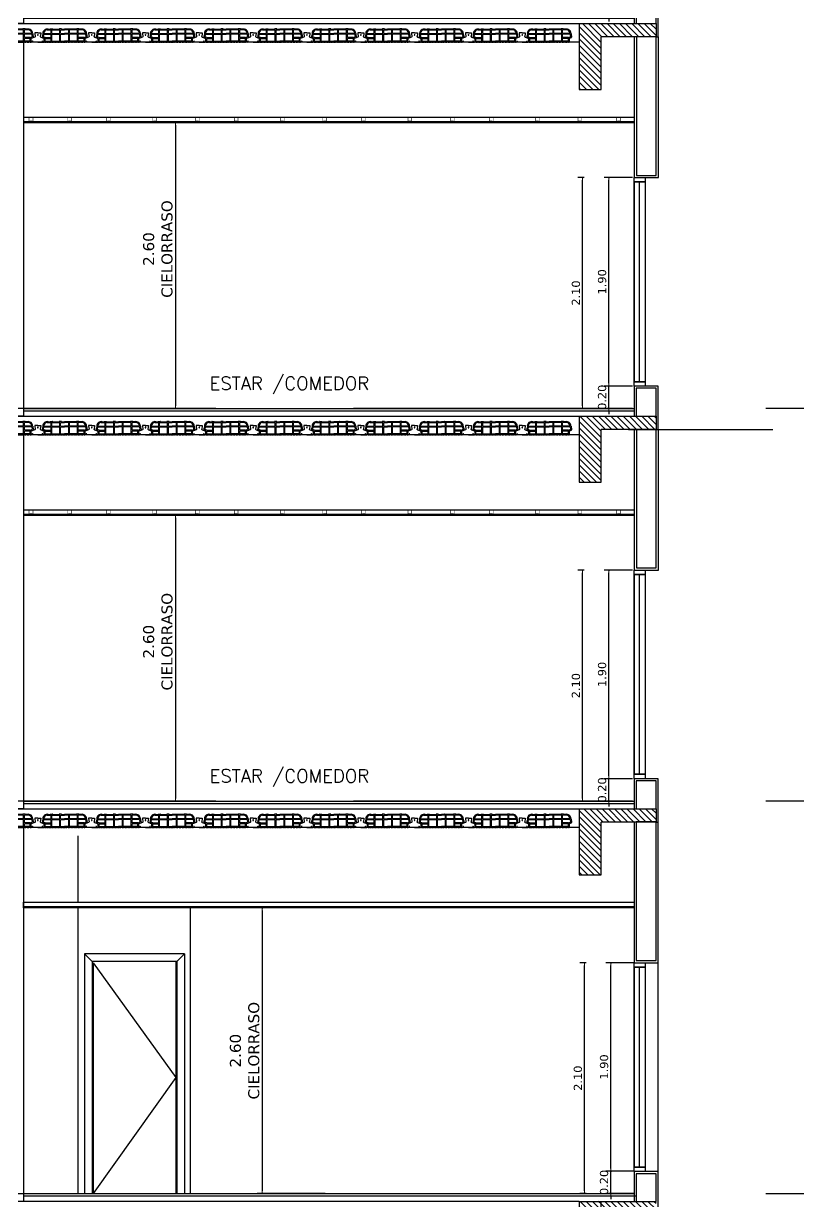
# Model space of a CAD drawing. Header units: metres. Extents: x 126 to 596, y -539 to -70.
# Drawn here: x 359.79 to 366.84, y -386.02 to -375.31 of the extents above; entities that cross this region are included whole.
import ezdxf

# ---------------------------------------------------------------- set-up
doc = ezdxf.new("R2010")
doc.units = ezdxf.units.M
doc.header["$LTSCALE"] = 10
doc.linetypes.add('HIDDEN', pattern=[0.375, 0.25, -0.125])
for name, color, linetype in [('01', 1, 'Continuous'), ('02', 2, 'Continuous'), ('1_MUROS', 6, 'Continuous'), ('A- Hatch Hormigon', 255, 'Continuous'), ('A-Aberturas', 2, 'Continuous'), ('A-Autos', 254, 'Continuous'), ('A-Cielorraso', 1, 'HIDDEN'), ('A-Muros', 4, 'Continuous'), ('A-Pisos', 1, 'Continuous'), ('Corte t', 2, 'Continuous'), ('Dr Bloques', 1, 'Continuous'), ('Dr Ejes en bloque', 4, 'Continuous'), ('Losa rap sapito', 251, 'Continuous'), ('PISO', 251, 'Continuous'), ('Texto', 3, 'Continuous'), ('V-01', 1, 'Continuous')]:
    doc.layers.add(name, color=color, linetype=linetype)
doc.layers.add('Dimension', color=3, linetype='Continuous', lineweight=5)
doc.layers.add('Dr Contorno exterior torre', color=31, linetype='Continuous', transparency=0.5)
doc.layers.add('M1-Muro Común 20', color=12, linetype='Continuous', transparency=0.5)
doc.styles.add('T12', font='romans.shx', dxfattribs={"height": 0.12})
doc.styles.add('Verdana', font='verdana.ttf')
doc.dimstyles.new('ST-COTA-25', dxfattribs={"dimscale": 0.25, "dimtxt": 0.3, "dimasz": 0.1, "dimexe": 0.18, "dimexo": 0.0625, "dimgap": 0.09, "dimtad": 1, "dimzin": 1, "dimdsep": 46, "dimtxsty": 'Verdana', "dimblk1": 'COTA_N', "dimblk2": 'COTA_N', "dimsah": 1, "dimcen": 0.09, "dimclrd": 8, "dimclre": 8, "dimclrt": 7, "dimadec": 0, "dimazin": 0, "dimtfac": 1, "dimtix": 1, "dimtmove": 0, "dimatfit": 3, "dimldrblk": 'COTA_N', "dimfxl": 0.18, "dimtolj": 1, "dimtzin": 0, "dimarcsym": 0})

# ---------------------------------------------------------------- blocks, each defined once
blk = doc.blocks.new('COTA_N')
for p, q in [((-1, 0), (0, 0)), ((0, 0.5), (0, -0.5))]:
    blk.add_line(p, q)
at = {"color": 3, "const_width": 0.065}
blk.add_lwpolyline([(0.14, 0.14), (0.28, 0.28), (0, 0), (-0.14, -0.14), (-0.28, -0.28)], dxfattribs=at)
blk = doc.blocks.new('*D129')
at = {"layer": 'Defpoints', "color": 0, "transparency": 16777216}
for p in [(19.762, 2.67), (19.762, 0.07), (19.929, 0.07)]:
    blk.add_point(p, dxfattribs=at)
at = {"layer": 'Dimension', "color": 8, "lineweight": -2, "transparency": 16777216}
for p, q in [((19.778, 2.67), (19.974, 2.67)), ((19.929, 2.645), (19.929, 0.095)), ((19.778, 0.07), (19.974, 0.07))]:
    blk.add_line(p, q, dxfattribs=at)
at = {"layer": 'Dimension', "color": 8, "lineweight": -2, "transparency": 16777216, "xscale": 0.025, "yscale": 0.025, "zscale": 0.025}
for p, rotation in [((19.929, 2.67), 90), ((19.929, 0.07), 270)]:
    blk.add_blockref('COTA_N', p, dxfattribs=dict(at, rotation=rotation))
at = {"layer": 'Dimension', "color": 2, "transparency": 16777216, "insert": (19.77, 1.52), "char_height": 0.1, "attachment_point": 5, "rotation": 90, "style": 'Verdana'}
blk.add_mtext('\\A1;2.60\\PCIELORRASO', dxfattribs=at)
blk = doc.blocks.new('*D139')
at = {"layer": 'Defpoints', "color": 0, "transparency": 16777216}
for p in [(23.871, 0.274), (24.099, 0.274), (24.099, 0.07)]:
    blk.add_point(p, dxfattribs=at)
at = {"layer": 'Dimension', "color": 8, "lineweight": -2, "transparency": 16777216}
for p, q in [((23.871, 0.299), (23.871, 0.324)), ((24.084, 0.274), (23.826, 0.274)), ((23.871, 0.07), (23.871, 0.274)), ((24.084, 0.07), (23.826, 0.07)), ((23.871, 0.045), (23.871, 0.02))]:
    blk.add_line(p, q, dxfattribs=at)
at = {"layer": 'Dimension', "color": 8, "lineweight": -2, "transparency": 16777216, "xscale": 0.025, "yscale": 0.025, "zscale": 0.025}
for p, rotation in [((23.871, 0.274), 270), ((23.871, 0.07), 90)]:
    blk.add_blockref('COTA_N', p, dxfattribs=dict(at, rotation=rotation))
at = {"layer": 'Dimension', "color": 2, "transparency": 16777216, "insert": (23.809, 0.172), "char_height": 0.075, "attachment_point": 5, "rotation": 90, "style": 'Verdana'}
blk.add_mtext('\\A1;0.20', dxfattribs=at)
blk = doc.blocks.new('*D140')
at = {"layer": 'Defpoints', "color": 0, "transparency": 16777216}
for p in [(23.632, 2.17), (23.662, 2.17), (23.662, 0.07)]:
    blk.add_point(p, dxfattribs=at)
at = {"layer": 'Dimension', "color": 8, "lineweight": -2, "transparency": 16777216}
for p, q in [((23.647, 2.17), (23.587, 2.17)), ((23.632, 0.095), (23.632, 2.145)), ((23.647, 0.07), (23.587, 0.07))]:
    blk.add_line(p, q, dxfattribs=at)
at = {"layer": 'Dimension', "color": 8, "lineweight": -2, "transparency": 16777216, "xscale": 0.025, "yscale": 0.025, "zscale": 0.025}
for p, rotation in [((23.632, 2.17), 90), ((23.632, 0.07), 270)]:
    blk.add_blockref('COTA_N', p, dxfattribs=dict(at, rotation=rotation))
at = {"layer": 'Dimension', "color": 2, "transparency": 16777216, "insert": (23.571, 1.12), "char_height": 0.075, "attachment_point": 5, "rotation": 90, "style": 'Verdana'}
blk.add_mtext('\\A1;2.10', dxfattribs=at)
blk = doc.blocks.new('*D133')
at = {"layer": 'Defpoints', "color": 0, "transparency": 16777216}
for p in [(23.871, 2.17), (24.1, 2.17), (24.099, 0.274)]:
    blk.add_point(p, dxfattribs=at)
at = {"layer": 'Dimension', "color": 8, "lineweight": -2, "transparency": 16777216}
for p, q in [((24.084, 2.17), (23.826, 2.17)), ((23.871, 0.299), (23.871, 2.145)), ((24.084, 0.274), (23.826, 0.274))]:
    blk.add_line(p, q, dxfattribs=at)
at = {"layer": 'Dimension', "color": 8, "lineweight": -2, "transparency": 16777216, "xscale": 0.025, "yscale": 0.025, "zscale": 0.025}
for p, rotation in [((23.871, 2.17), 90), ((23.871, 0.274), 270)]:
    blk.add_blockref('COTA_N', p, dxfattribs=dict(at, rotation=rotation))
at = {"layer": 'Dimension', "color": 2, "transparency": 16777216, "insert": (23.809, 1.222), "char_height": 0.075, "attachment_point": 5, "rotation": 90, "style": 'Verdana'}
blk.add_mtext('\\A1;1.90', dxfattribs=at)
blk = doc.blocks.new('VIGUETA NUEVA')
at = {"layer": '02'}
for p, q in [((852.277, 1549.624), (852.243, 1549.611)), ((852.243, 1549.581), (852.243, 1549.611)), ((852.305, 1549.666), (852.277, 1549.666)), ((852.277, 1549.666), (852.277, 1549.661)), ((852.277, 1549.661), (852.281, 1549.631)), ((852.305, 1549.666), (852.334, 1549.666)), ((852.334, 1549.661), (852.33, 1549.631)), ((852.334, 1549.666), (852.334, 1549.661)), ((852.334, 1549.624), (852.368, 1549.611)), ((852.368, 1549.581), (852.368, 1549.611)), ((852.243, 1549.581), (852.248, 1549.576)), ((852.305, 1549.576), (852.248, 1549.576)), ((852.305, 1549.576), (852.363, 1549.576)), ((852.368, 1549.581), (852.363, 1549.576))]:
    blk.add_line(p, q, dxfattribs=at)
for centre, start, end in [((852.274, 1549.631), 294.8533, 4.4381), ((852.337, 1549.631), 175.5619, 245.1467)]:
    blk.add_arc(centre, 0.00704, start, end, dxfattribs=at)
blk = doc.blocks.new('VIGUETA NUEVA1')
at = {"layer": 'PISO'}
for centre in [(-0.044, -0.081), (0, -0.02), (0.05, -0.081)]:
    blk.add_circle(centre, 0.00324, dxfattribs=at)
at = {"layer": '1_MUROS'}
blk.add_blockref('VIGUETA NUEVA', (-852.305, -1549.666), dxfattribs=at)
blk = doc.blocks.new('Losa rap zapito')
at = {"layer": 'Losa rap sapito'}
for p, q in [((283.728, -291.824), (283.726, -291.839)), ((283.746, -291.848), (283.728, -291.842)), ((283.732, -291.804), (283.729, -291.823)), ((283.739, -291.812), (283.736, -291.833)), ((283.753, -291.842), (283.738, -291.836)), ((283.742, -291.81), (283.805, -291.81)), ((283.744, -291.804), (283.805, -291.804)), ((283.753, -291.81), (283.805, -291.81)), ((283.753, -291.842), (283.805, -291.842)), ((283.771, -291.772), (283.805, -291.772)), ((283.781, -291.764), (283.8, -291.764)), ((283.801, -291.763), (283.821, -291.763)), ((283.808, -291.801), (283.808, -291.775)), ((283.808, -291.839), (283.808, -291.813)), ((283.815, -291.801), (283.815, -291.775)), ((283.815, -291.872), (283.815, -291.813)), ((283.818, -291.772), (283.884, -291.772)), ((283.818, -291.804), (283.884, -291.804)), ((283.818, -291.81), (283.884, -291.81)), ((283.821, -291.764), (283.881, -291.764)), ((283.901, -291.763), (283.882, -291.763)), ((283.887, -291.801), (283.887, -291.775)), ((283.887, -291.872), (283.887, -291.813)), ((283.894, -291.801), (283.894, -291.775)), ((283.894, -291.872), (283.894, -291.813)), ((283.897, -291.772), (283.93, -291.772)), ((283.897, -291.804), (283.93, -291.804)), ((283.897, -291.81), (283.93, -291.81)), ((283.902, -291.764), (283.93, -291.764)), ((283.959, -291.764), (283.93, -291.764)), ((283.964, -291.772), (283.93, -291.772)), ((283.964, -291.804), (283.93, -291.804)), ((283.964, -291.81), (283.93, -291.81)), ((283.96, -291.763), (283.979, -291.763)), ((283.967, -291.801), (283.967, -291.775)), ((283.967, -291.872), (283.967, -291.813)), ((283.973, -291.801), (283.973, -291.775)), ((283.973, -291.872), (283.973, -291.813)), ((284.043, -291.772), (283.976, -291.772)), ((284.043, -291.804), (283.976, -291.804)), ((284.043, -291.81), (283.976, -291.81)), ((284.039, -291.764), (283.98, -291.764)), ((284.059, -291.763), (284.04, -291.763)), ((284.046, -291.801), (284.046, -291.775)), ((284.046, -291.872), (284.046, -291.813)), ((284.053, -291.801), (284.053, -291.775)), ((284.053, -291.839), (284.053, -291.813)), ((284.09, -291.772), (284.056, -291.772)), ((284.117, -291.804), (284.056, -291.804)), ((284.119, -291.81), (284.056, -291.81)), ((284.107, -291.81), (284.056, -291.81)), ((284.107, -291.842), (284.056, -291.842)), ((284.079, -291.764), (284.06, -291.764)), ((284.107, -291.842), (284.123, -291.836)), ((284.115, -291.848), (284.133, -291.842)), ((284.121, -291.812), (284.125, -291.833)), ((284.129, -291.804), (284.131, -291.823)), ((284.133, -291.824), (284.135, -291.839)), ((283.747, -291.88), (283.746, -291.848)), ((283.754, -291.884), (283.75, -291.884)), ((283.754, -291.884), (283.752, -291.884)), ((283.754, -291.884), (283.752, -291.884)), ((283.754, -291.872), (283.754, -291.851)), ((283.754, -291.884), (283.754, -291.883)), ((283.754, -291.883), (283.76, -291.883)), ((283.756, -291.849), (283.805, -291.849)), ((283.757, -291.875), (283.805, -291.875)), ((283.76, -291.884), (283.76, -291.883)), ((283.76, -291.884), (283.766, -291.884)), ((283.771, -291.883), (283.766, -291.883)), ((283.766, -291.884), (283.766, -291.883)), ((283.771, -291.884), (283.771, -291.883)), ((283.771, -291.884), (283.777, -291.884)), ((283.777, -291.884), (283.777, -291.883)), ((283.783, -291.883), (283.777, -291.883)), ((283.783, -291.884), (283.783, -291.883)), ((283.783, -291.884), (283.789, -291.884)), ((283.789, -291.884), (283.789, -291.883)), ((283.789, -291.883), (283.795, -291.883)), ((283.795, -291.884), (283.795, -291.883)), ((283.8, -291.884), (283.795, -291.884)), ((283.8, -291.883), (283.806, -291.883)), ((283.8, -291.884), (283.8, -291.883)), ((283.806, -291.884), (283.806, -291.883)), ((283.812, -291.884), (283.806, -291.884)), ((283.808, -291.872), (283.808, -291.852)), ((283.812, -291.883), (283.818, -291.883)), ((283.812, -291.884), (283.812, -291.883)), ((283.812, -291.883), (283.818, -291.883)), ((283.818, -291.875), (283.884, -291.875)), ((283.818, -291.884), (283.818, -291.883)), ((283.818, -291.884), (283.823, -291.884)), ((283.829, -291.883), (283.823, -291.883)), ((283.823, -291.884), (283.823, -291.883)), ((283.829, -291.884), (283.829, -291.883)), ((283.829, -291.884), (283.835, -291.884)), ((283.835, -291.884), (283.835, -291.883)), ((283.841, -291.883), (283.835, -291.883)), ((283.841, -291.884), (283.841, -291.883)), ((283.841, -291.884), (283.847, -291.884)), ((283.847, -291.884), (283.847, -291.883)), ((283.847, -291.883), (283.852, -291.883)), ((283.852, -291.884), (283.852, -291.883)), ((283.858, -291.884), (283.852, -291.884)), ((283.858, -291.883), (283.864, -291.883)), ((283.858, -291.884), (283.858, -291.883)), ((283.864, -291.884), (283.864, -291.883)), ((283.87, -291.884), (283.864, -291.884)), ((283.87, -291.883), (283.875, -291.883)), ((283.87, -291.884), (283.87, -291.883)), ((283.87, -291.883), (283.875, -291.883)), ((283.875, -291.884), (283.875, -291.883)), ((283.875, -291.884), (283.881, -291.884)), ((283.887, -291.883), (283.881, -291.883)), ((283.881, -291.884), (283.881, -291.883)), ((283.887, -291.884), (283.887, -291.883)), ((283.887, -291.884), (283.893, -291.884)), ((283.893, -291.884), (283.893, -291.883)), ((283.899, -291.883), (283.893, -291.883)), ((283.897, -291.875), (283.93, -291.875)), ((283.899, -291.884), (283.899, -291.883)), ((283.899, -291.884), (283.904, -291.884)), ((283.904, -291.884), (283.904, -291.883)), ((283.904, -291.883), (283.91, -291.883)), ((283.91, -291.884), (283.91, -291.883)), ((283.916, -291.884), (283.91, -291.884)), ((283.916, -291.883), (283.922, -291.883)), ((283.916, -291.884), (283.916, -291.883)), ((283.922, -291.884), (283.922, -291.883)), ((283.927, -291.884), (283.922, -291.884)), ((283.927, -291.884), (283.927, -291.883)), ((283.927, -291.883), (283.93, -291.883)), ((283.964, -291.875), (283.93, -291.875)), ((283.933, -291.883), (283.93, -291.883)), ((283.933, -291.884), (283.933, -291.883)), ((283.933, -291.884), (283.939, -291.884)), ((283.945, -291.883), (283.939, -291.883)), ((283.939, -291.884), (283.939, -291.883)), ((283.945, -291.884), (283.945, -291.883)), ((283.945, -291.884), (283.951, -291.884)), ((283.951, -291.884), (283.951, -291.883)), ((283.956, -291.883), (283.951, -291.883)), ((283.956, -291.884), (283.956, -291.883)), ((283.962, -291.884), (283.956, -291.884)), ((283.962, -291.884), (283.962, -291.883)), ((283.962, -291.883), (283.968, -291.883)), ((283.968, -291.884), (283.968, -291.883)), ((283.974, -291.884), (283.968, -291.884)), ((283.974, -291.883), (283.98, -291.883)), ((283.974, -291.884), (283.974, -291.883)), ((284.043, -291.875), (283.976, -291.875)), ((283.98, -291.884), (283.98, -291.883)), ((283.985, -291.884), (283.98, -291.884)), ((283.991, -291.883), (283.985, -291.883)), ((283.985, -291.884), (283.985, -291.883)), ((283.991, -291.883), (283.985, -291.883)), ((283.991, -291.884), (283.991, -291.883)), ((283.991, -291.884), (283.997, -291.884)), ((284.003, -291.883), (283.997, -291.883)), ((283.997, -291.884), (283.997, -291.883)), ((284.003, -291.884), (284.003, -291.883)), ((284.003, -291.884), (284.008, -291.884)), ((284.008, -291.884), (284.008, -291.883)), ((284.014, -291.883), (284.008, -291.883)), ((284.014, -291.884), (284.014, -291.883)), ((284.02, -291.884), (284.014, -291.884)), ((284.02, -291.884), (284.02, -291.883)), ((284.02, -291.883), (284.026, -291.883)), ((284.026, -291.884), (284.026, -291.883)), ((284.032, -291.884), (284.026, -291.884)), ((284.032, -291.883), (284.037, -291.883)), ((284.032, -291.884), (284.032, -291.883)), ((284.037, -291.884), (284.037, -291.883)), ((284.043, -291.884), (284.037, -291.884)), ((284.049, -291.883), (284.043, -291.883)), ((284.043, -291.884), (284.043, -291.883)), ((284.049, -291.883), (284.043, -291.883)), ((284.049, -291.884), (284.049, -291.883)), ((284.049, -291.884), (284.055, -291.884)), ((284.053, -291.872), (284.053, -291.852)), ((284.06, -291.883), (284.055, -291.883)), ((284.055, -291.884), (284.055, -291.883)), ((284.104, -291.849), (284.056, -291.849)), ((284.104, -291.875), (284.056, -291.875)), ((284.06, -291.884), (284.06, -291.883)), ((284.06, -291.884), (284.066, -291.884)), ((284.066, -291.884), (284.066, -291.883)), ((284.072, -291.883), (284.066, -291.883)), ((284.072, -291.884), (284.072, -291.883)), ((284.078, -291.884), (284.072, -291.884)), ((284.078, -291.884), (284.078, -291.883)), ((284.078, -291.883), (284.084, -291.883)), ((284.084, -291.884), (284.084, -291.883)), ((284.089, -291.884), (284.084, -291.884)), ((284.089, -291.883), (284.095, -291.883)), ((284.089, -291.884), (284.089, -291.883)), ((284.095, -291.884), (284.095, -291.883)), ((284.101, -291.884), (284.095, -291.884)), ((284.101, -291.884), (284.101, -291.883)), ((284.107, -291.883), (284.101, -291.883)), ((284.107, -291.872), (284.107, -291.851)), ((284.107, -291.884), (284.107, -291.883)), ((284.107, -291.884), (284.109, -291.884)), ((284.107, -291.884), (284.109, -291.884)), ((284.107, -291.884), (284.11, -291.884)), ((284.114, -291.88), (284.115, -291.848))]:
    blk.add_line(p, q, dxfattribs=at)
for centre, radius, start, end in [((283.729, -291.839), 0.00289, 171.8699, 249.444), ((283.729, -291.824), 0.000963, 81.8699, 171.8699), ((283.772, -291.804), 0.0404, 77.2971, 181.0135), ((283.739, -291.833), 0.00289, 171.8699, 249.444), ((283.742, -291.813), 0.00289, 90, 165.2593), ((283.772, -291.804), 0.0317, 92.259, 174.7894), ((283.744, -291.801), 0.00289, 180.2316, 270), ((283.801, -291.764), 0.000963, 90, 180), ((283.805, -291.775), 0.00289, 0, 90), ((283.805, -291.801), 0.00289, 270, 0), ((283.805, -291.813), 0.00289, 0, 90), ((283.805, -291.839), 0.00289, 270, 0), ((283.818, -291.775), 0.00289, 90, 180), ((283.818, -291.801), 0.00289, 180, 270), ((283.818, -291.813), 0.00289, 90, 180), ((283.821, -291.764), 0.000963, 0, 90), ((283.882, -291.764), 0.000963, 90, 180), ((283.884, -291.775), 0.00289, 0, 90), ((283.884, -291.801), 0.00289, 270, 0), ((283.884, -291.813), 0.00289, 0, 90), ((283.897, -291.775), 0.00289, 90, 180), ((283.897, -291.801), 0.00289, 180, 270), ((283.897, -291.813), 0.00289, 90, 180), ((283.901, -291.764), 0.000963, 0, 90), ((283.96, -291.764), 0.000963, 90, 180), ((283.964, -291.775), 0.00289, 0, 90), ((283.964, -291.801), 0.00289, 270, 0), ((283.964, -291.813), 0.00289, 0, 90), ((283.976, -291.775), 0.00289, 90, 180), ((283.976, -291.801), 0.00289, 180, 270), ((283.976, -291.813), 0.00289, 90, 180), ((283.979, -291.764), 0.000963, 0, 90), ((284.04, -291.764), 0.000963, 90, 180), ((284.043, -291.775), 0.00289, 0, 90), ((284.043, -291.801), 0.00289, 270, 0), ((284.043, -291.813), 0.00289, 0, 90), ((284.056, -291.775), 0.00289, 90, 180), ((284.056, -291.801), 0.00289, 180, 270), ((284.056, -291.813), 0.00289, 90, 180), ((284.056, -291.839), 0.00289, 180, 270), ((284.059, -291.764), 0.000963, 0, 90), ((284.088, -291.804), 0.0404, 358.9865, 102.7029), ((284.088, -291.804), 0.0317, 5.2106, 87.741), ((284.117, -291.801), 0.00289, 270, 359.7684), ((284.119, -291.813), 0.00289, 14.7407, 90), ((284.122, -291.833), 0.00289, 290.556, 8.1301), ((284.132, -291.824), 0.000963, 8.1301, 98.1301), ((284.132, -291.839), 0.00289, 290.556, 8.1301), ((283.751, -291.88), 0.0039, 182.4799, 268.1248), ((283.756, -291.852), 0.00289, 90, 168.5947), ((283.757, -291.872), 0.00289, 180, 271.41), ((283.805, -291.852), 0.00289, 0, 90), ((283.805, -291.872), 0.00289, 270, 0), ((283.818, -291.872), 0.00289, 180, 270), ((283.884, -291.872), 0.00289, 270, 0), ((283.897, -291.872), 0.00289, 180, 270), ((283.964, -291.872), 0.00289, 270, 0), ((283.976, -291.872), 0.00289, 180, 270), ((284.043, -291.872), 0.00289, 270, 0), ((284.056, -291.852), 0.00289, 90, 180), ((284.056, -291.872), 0.00289, 180, 270), ((284.104, -291.852), 0.00289, 11.4053, 90), ((284.104, -291.872), 0.00289, 268.59, 0), ((284.11, -291.88), 0.0039, 271.8752, 357.5201)]:
    blk.add_arc(centre, radius, start, end, dxfattribs=at)
blk = doc.blocks.new('*D141')
at = {"layer": 'Defpoints', "color": 0, "transparency": 16777216}
for p in [(365.134, -230.454), (365.363, -230.454), (365.363, -230.658)]:
    blk.add_point(p, dxfattribs=at)
at = {"layer": 'Dimension', "color": 8, "lineweight": -2, "transparency": 16777216}
for p, q in [((365.347, -230.454), (365.089, -230.454)), ((365.134, -230.429), (365.134, -230.404)), ((365.134, -230.658), (365.134, -230.454)), ((365.347, -230.658), (365.089, -230.658)), ((365.134, -230.683), (365.134, -230.708))]:
    blk.add_line(p, q, dxfattribs=at)
at = {"layer": 'Dimension', "color": 8, "lineweight": -2, "transparency": 16777216, "xscale": 0.025, "yscale": 0.025, "zscale": 0.025}
for p, rotation in [((365.134, -230.454), 270), ((365.134, -230.658), 90)]:
    blk.add_blockref('COTA_N', p, dxfattribs=dict(at, rotation=rotation))
at = {"layer": 'Dimension', "color": 2, "transparency": 16777216, "insert": (365.073, -230.556), "char_height": 0.075, "attachment_point": 5, "rotation": 90, "style": 'Verdana'}
blk.add_mtext('\\A1;0.20', dxfattribs=at)
blk = doc.blocks.new('*D142')
at = {"layer": 'Defpoints', "color": 0, "transparency": 16777216}
for p in [(364.896, -228.558), (364.926, -228.558), (364.926, -230.658)]:
    blk.add_point(p, dxfattribs=at)
at = {"layer": 'Dimension', "color": 8, "lineweight": -2, "transparency": 16777216}
for p, q in [((364.91, -228.558), (364.851, -228.558)), ((364.896, -230.633), (364.896, -228.583)), ((364.91, -230.658), (364.851, -230.658))]:
    blk.add_line(p, q, dxfattribs=at)
at = {"layer": 'Dimension', "color": 8, "lineweight": -2, "transparency": 16777216, "xscale": 0.025, "yscale": 0.025, "zscale": 0.025}
for p, rotation in [((364.896, -228.558), 90), ((364.896, -230.658), 270)]:
    blk.add_blockref('COTA_N', p, dxfattribs=dict(at, rotation=rotation))
at = {"layer": 'Dimension', "color": 2, "transparency": 16777216, "insert": (364.835, -229.608), "char_height": 0.075, "attachment_point": 5, "rotation": 90, "style": 'Verdana'}
blk.add_mtext('\\A1;2.10', dxfattribs=at)
blk = doc.blocks.new('*D143')
at = {"layer": 'Defpoints', "color": 0, "transparency": 16777216}
for p in [(365.134, -228.558), (365.363, -228.558), (365.363, -230.454)]:
    blk.add_point(p, dxfattribs=at)
at = {"layer": 'Dimension', "color": 8, "lineweight": -2, "transparency": 16777216}
for p, q in [((365.348, -228.558), (365.089, -228.558)), ((365.134, -230.429), (365.134, -228.583)), ((365.347, -230.454), (365.089, -230.454))]:
    blk.add_line(p, q, dxfattribs=at)
at = {"layer": 'Dimension', "color": 8, "lineweight": -2, "transparency": 16777216, "xscale": 0.025, "yscale": 0.025, "zscale": 0.025}
for p, rotation in [((365.134, -228.558), 90), ((365.134, -230.454), 270)]:
    blk.add_blockref('COTA_N', p, dxfattribs=dict(at, rotation=rotation))
at = {"layer": 'Dimension', "color": 2, "transparency": 16777216, "insert": (365.073, -229.506), "char_height": 0.075, "attachment_point": 5, "rotation": 90, "style": 'Verdana'}
blk.add_mtext('\\A1;1.90', dxfattribs=at)
blk = doc.blocks.new('*D147')
at = {"layer": 'Defpoints', "color": 0, "transparency": 16777216}
for p in [(362.503, -228.058), (361.964, -230.658), (362.552, -230.658)]:
    blk.add_point(p, dxfattribs=at)
at = {"layer": 'Dimension', "color": 8, "lineweight": -2, "transparency": 16777216}
for p, q in [((362.488, -228.058), (361.919, -228.058)), ((361.964, -228.083), (361.964, -230.633)), ((362.537, -230.658), (361.919, -230.658))]:
    blk.add_line(p, q, dxfattribs=at)
at = {"layer": 'Dimension', "color": 8, "lineweight": -2, "transparency": 16777216, "xscale": 0.025, "yscale": 0.025, "zscale": 0.025}
for p, rotation in [((361.964, -228.058), 90), ((361.964, -230.658), 270)]:
    blk.add_blockref('COTA_N', p, dxfattribs=dict(at, rotation=rotation))
at = {"layer": 'Dimension', "color": 2, "transparency": 16777216, "insert": (361.805, -229.358), "char_height": 0.1, "attachment_point": 5, "rotation": 90, "style": 'Verdana'}
blk.add_mtext('\\A1;2.60\\PCIELORRASO', dxfattribs=at)
blk = doc.blocks.new('niveles')
at = {"layer": 'PISO', "linetype": 'HIDDEN'}
for p, q in [((572.152, -279.934), (533.455, -279.934)), ((572.152, -283.504), (533.455, -283.504)), ((572.152, -287.074), (533.455, -287.074))]:
    blk.add_line(p, q, dxfattribs=at)
blk = doc.blocks.new('A$C62401038')
at = {"layer": 'A- Hatch Hormigon'}
h = blk.add_hatch(dxfattribs=at)
h.set_pattern_fill('ANSI31', color=256, scale=0.0125, angle=-90, style=0)
h.paths.add_polyline_path([(5.149, -0.6), (5.349, -0.6), (5.349, 0), (5.149, 0)])
h.paths.add_polyline_path([(10.4, -0.6), (10.6, -0.6), (10.6, 0), (10.4, 0)])
h.paths.add_polyline_path([(14.15, 0), (14.15, -0.6), (14.35, -0.6), (14.35, 0)])
h.paths.add_polyline_path([(16.85, 0), (16.85, -0.6), (17.05, -0.6), (17.05, 0)])
h.paths.add_polyline_path([(23.6, 0), (23.6, -0.6), (23.8, -0.6), (23.8, -0.12), (24.299, -0.12), (24.299, 0), (24.119, 0)])
at = {"layer": 'M1-Muro Común 20', "transparency": 33554687}
h = blk.add_hatch(dxfattribs=at)
h.set_pattern_fill('ANGLE', color=114)
h.set_pattern_definition([(0, (-341.2456, 358.885), (0, 6.985), [5.08, -1.905]), (90, (-341.2456, 358.885), (-6.985, 4e-16), [5.08, -1.905])])
h.paths.add_polyline_path([(0.2, 0), (-0.501, 0), (-0.5, -0.12), (0, -0.12), (0, -0.6), (0.2, -0.6)])
h.paths.add_polyline_path([(5.349, 0), (5.149, 0), (5.149, -0.6), (5.349, -0.6)])
h.paths.add_polyline_path([(10.6, 0), (10.4, 0), (10.4, -0.6), (10.6, -0.6)])
h.paths.add_polyline_path([(14.35, 0), (14.15, 0), (14.15, -0.6), (14.35, -0.6)])
h.paths.add_polyline_path([(17.15, 0), (16.95, 0), (16.95, -0.6), (17.15, -0.6)])
h.paths.add_polyline_path([(23.8, -0.12), (24.104, -0.12), (24.104, 0), (23.6, 0), (23.6, -0.6), (23.8, -0.6)])
h.paths.add_polyline_path([(24.299, 0), (24.119, 0), (24.104, 0), (24.104, -0.12), (24.299, -0.12)])
at = {"color": 5}
for p, q in [((17.05, 0), (23.6, 0)), ((23.6, 0), (23.6, -0.6)), ((23.6, 0), (24.299, 0)), ((24.299, 0), (24.299, -0.12)), ((23.6, -0.17), (17.05, -0.17)), ((23.8, -0.6), (23.8, -0.12)), ((24.299, -0.12), (23.8, -0.12)), ((23.6, -0.6), (23.8, -0.6))]:
    blk.add_line(p, q, dxfattribs=at)
at = {"color": 2}
blk.add_line((18.549, 0.07), (24.099, 0.07), dxfattribs=at)
at = {"layer": '01', "linetype": 'Continuous'}
for points in [[(18.549, 2.72), (19.164, 2.72), (19.164, 2.72), (20.169, 2.72)], [(18.549, 2.68), (19.204, 2.68), (19.204, 2.68), (24.1, 2.68)], [(18.569, 2.72), (24.1, 2.72)], [(18.549, 2.67), (19.214, 2.67), (19.214, 2.67), (24.1, 2.67)]]:
    blk.add_lwpolyline(points, dxfattribs=at)
at = {"layer": 'A-Aberturas'}
for points in [[(24.1, 2.17), (24.2, 2.17), (24.2, 2.13), (24.1, 2.13)], [(24.15, 2.13), (24.1, 2.13), (24.099, 0.314), (24.149, 0.314)], [(24.099, 0.314), (24.199, 0.314), (24.199, 0.274), (24.099, 0.274)]]:
    blk.add_lwpolyline(points, close=True, dxfattribs=at)
at = {"layer": 'A-Aberturas', "color": 1}
blk.add_lwpolyline([(24.199, 0.314), (24.099, 0.314), (24.1, 2.13), (24.2, 2.13)], close=True, dxfattribs=at)
at = {"layer": 'A-Muros', "color": 1}
for points in [[(24.1, 3.45), (24.1, 2.17), (24.32, 2.17), (24.32, 3.45)], [(24.299, -0.12), (24.319, -0.12), (24.319, 0.274), (24.099, 0.274), (24.099, 0)]]:
    blk.add_lwpolyline(points, dxfattribs=at)
at = {"layer": 'A-Muros'}
for points in [[(24.3, 2.19), (24.3, 3.45), (24.12, 3.45), (24.12, 2.19)], [(24.299, 0), (24.299, 0.254), (24.119, 0.254), (24.119, 0)]]:
    blk.add_lwpolyline(points, close=True, dxfattribs=at)
at = {"layer": 'A-Muros', "color": 1}
blk.add_lwpolyline([(18.349, 0), (18.349, 3.4), (18.549, 3.4), (18.549, 0)], close=True, dxfattribs=at)
at = {"layer": 'A-Pisos'}
blk.add_line((18.549, 0.05), (24.099, 0.05), dxfattribs=at)
at = {"layer": 'V-01', "const_width": 0.005}
for points in [[(18.604, 2.717), (18.599, 2.717), (18.599, 2.682), (18.604, 2.682), (18.607, 2.685), (18.626, 2.685), (18.629, 2.682), (18.634, 2.682), (18.634, 2.717), (18.629, 2.717)], [(18.956, 2.717), (18.951, 2.717), (18.951, 2.682), (18.956, 2.682), (18.958, 2.685), (18.978, 2.685), (18.981, 2.682), (18.986, 2.682), (18.986, 2.717), (18.981, 2.717)], [(19.309, 2.717), (19.304, 2.717), (19.304, 2.682), (19.309, 2.682), (19.312, 2.685), (19.331, 2.685), (19.334, 2.682), (19.339, 2.682), (19.339, 2.717), (19.334, 2.717)], [(19.729, 2.717), (19.724, 2.717), (19.724, 2.682), (19.729, 2.682), (19.731, 2.685), (19.751, 2.685), (19.754, 2.682), (19.759, 2.682), (19.759, 2.717), (19.754, 2.717)], [(20.115, 2.717), (20.11, 2.717), (20.11, 2.682), (20.115, 2.682), (20.118, 2.685), (20.137, 2.685), (20.14, 2.682), (20.145, 2.682), (20.145, 2.717), (20.14, 2.717)], [(20.115, 2.717), (20.11, 2.717), (20.11, 2.682), (20.115, 2.682), (20.118, 2.685), (20.137, 2.685), (20.14, 2.682), (20.145, 2.682), (20.145, 2.717), (20.14, 2.717)], [(20.469, 2.717), (20.464, 2.717), (20.464, 2.682), (20.469, 2.682), (20.471, 2.685), (20.49, 2.685), (20.494, 2.682), (20.499, 2.682), (20.499, 2.717), (20.494, 2.717)], [(20.888, 2.717), (20.883, 2.717), (20.883, 2.682), (20.888, 2.682), (20.891, 2.685), (20.91, 2.685), (20.913, 2.682), (20.918, 2.682), (20.918, 2.717), (20.913, 2.717)], [(21.275, 2.717), (21.27, 2.717), (21.27, 2.682), (21.275, 2.682), (21.277, 2.685), (21.297, 2.685), (21.3, 2.682), (21.305, 2.682), (21.305, 2.717), (21.3, 2.717)], [(21.275, 2.717), (21.27, 2.717), (21.27, 2.682), (21.275, 2.682), (21.277, 2.685), (21.297, 2.685), (21.3, 2.682), (21.305, 2.682), (21.305, 2.717), (21.3, 2.717)], [(21.628, 2.717), (21.623, 2.717), (21.623, 2.682), (21.628, 2.682), (21.63, 2.685), (21.65, 2.685), (21.653, 2.682), (21.658, 2.682), (21.658, 2.717), (21.653, 2.717)], [(22.048, 2.717), (22.043, 2.717), (22.043, 2.682), (22.048, 2.682), (22.05, 2.685), (22.069, 2.685), (22.073, 2.682), (22.078, 2.682), (22.078, 2.717), (22.073, 2.717)], [(22.434, 2.717), (22.429, 2.717), (22.429, 2.682), (22.434, 2.682), (22.437, 2.685), (22.456, 2.685), (22.459, 2.682), (22.464, 2.682), (22.464, 2.717), (22.459, 2.717)], [(22.434, 2.717), (22.429, 2.717), (22.429, 2.682), (22.434, 2.682), (22.437, 2.685), (22.456, 2.685), (22.459, 2.682), (22.464, 2.682), (22.464, 2.717), (22.459, 2.717)], [(22.788, 2.717), (22.783, 2.717), (22.783, 2.682), (22.788, 2.682), (22.79, 2.685), (22.809, 2.685), (22.813, 2.682), (22.818, 2.682), (22.818, 2.717), (22.813, 2.717)], [(23.207, 2.717), (23.202, 2.717), (23.202, 2.682), (23.207, 2.682), (23.21, 2.685), (23.229, 2.685), (23.232, 2.682), (23.237, 2.682), (23.237, 2.717), (23.232, 2.717)], [(23.594, 2.717), (23.589, 2.717), (23.589, 2.682), (23.594, 2.682), (23.596, 2.685), (23.615, 2.685), (23.619, 2.682), (23.624, 2.682), (23.624, 2.717), (23.619, 2.717)], [(23.594, 2.717), (23.589, 2.717), (23.589, 2.682), (23.594, 2.682), (23.596, 2.685), (23.615, 2.685), (23.619, 2.682), (23.624, 2.682), (23.624, 2.717), (23.619, 2.717)], [(23.947, 2.717), (23.942, 2.717), (23.942, 2.682), (23.947, 2.682), (23.949, 2.685), (23.969, 2.685), (23.972, 2.682), (23.977, 2.682), (23.977, 2.717), (23.972, 2.717)]]:
    blk.add_lwpolyline(points, dxfattribs=at)
at = {"layer": 'A-Muros'}
for p in [(-265.497, 291.714), (-265.008, 291.714), (-264.518, 291.714), (-264.029, 291.714), (-263.539, 291.714), (-263.05, 291.714), (-262.56, 291.714), (-262.071, 291.714), (-261.582, 291.714), (-261.092, 291.714), (-260.603, 291.714)]:
    blk.add_blockref('Losa rap zapito', p, dxfattribs=at)
at = {"layer": 'Corte t', "xscale": -0.9559179682510148, "yscale": 0.9559179682510148, "zscale": 0.9559179682510148}
for p in [(18.678, -0.084), (19.168, -0.084), (19.657, -0.084), (20.146, -0.084), (20.636, -0.084), (21.125, -0.084), (21.615, -0.084), (22.104, -0.084), (22.594, -0.084), (23.083, -0.084)]:
    blk.add_blockref('VIGUETA NUEVA1', p, dxfattribs=at)
at = {"layer": 'Texto', "transparency": 33554687, "style": 'T12'}
blk.add_text('ESTAR /COMEDOR', height=0.12, dxfattribs=at).set_placement((20.241, 0.239))
at = {"layer": 'Dimension'}
dim = blk.add_linear_dim(base=(19.929, 0.07), p1=(19.762, 2.67), p2=(19.762, 0.07), angle=90, text='<>\\PCIELORRASO', dimstyle='ST-COTA-25', override={"dimtxt": 0.4, "dimclrt": 2}, dxfattribs=at)
dim.commit()
dim.dimension.update_dxf_attribs({"geometry": '*D129', "text_midpoint": (19.929, 1.52), "dimtype": 128})
for base, p1, p2, picture, middle in [((23.632, 2.17), (23.662, 0.07), (23.662, 2.17), '*D140', (23.571, 1.12)), ((23.871, 2.17), (24.099, 0.274), (24.1, 2.17), '*D133', (23.809, 1.222)), ((23.871, 0.274), (24.099, 0.07), (24.099, 0.274), '*D139', (23.809, 0.172))]:
    dim = blk.add_linear_dim(base=base, p1=p1, p2=p2, angle=90, dimstyle='ST-COTA-25', override={"dimclrt": 2}, dxfattribs=at)
    dim.commit()
    dim.dimension.update_dxf_attribs({"geometry": picture, "text_midpoint": middle})
blk = doc.blocks.new('Dr Bloque Planta tipo')
at = {"layer": 'A- Hatch Hormigon'}
h = blk.add_hatch(dxfattribs=at)
h.set_pattern_fill('ANSI31', color=256, scale=0.0125, angle=-90, style=0)
h.set_pattern_definition([(315, (0, 1), (0.0280633004, 0.0280633004), [])])
h.paths.add_polyline_path([(340.744, -230.848), (340.746, -230.848), (340.746, -231.328), (340.946, -231.328), (340.946, -230.728), (341.246, -230.728), (340.744, -230.728)])
h.paths.add_polyline_path([(346.395, -230.728), (346.395, -231.328), (346.595, -231.328), (346.595, -230.728)])
h.paths.add_polyline_path([(351.645, -230.728), (351.645, -231.328), (351.845, -231.328), (351.845, -230.728)])
h.paths.add_polyline_path([(355.396, -230.728), (355.396, -231.328), (355.596, -231.328), (355.596, -230.728)])
h.paths.add_polyline_path([(358.196, -230.728), (358.196, -231.328), (358.396, -231.328), (358.396, -230.728)])
h.paths.add_polyline_path([(364.845, -230.728), (365.045, -230.728), (365.045, -231.328), (364.845, -231.328)])
h.paths.add_polyline_path([(365.046, -230.848), (365.045, -230.728), (365.545, -230.728), (365.545, -230.848)])
at = {"color": 2}
for p, q in [((359.795, -230.658), (365.345, -230.658)), ((359.795, -230.678), (365.365, -230.678))]:
    blk.add_line(p, q, dxfattribs=at)
at = {"color": 5}
for p, q in [((364.845, -230.728), (358.396, -230.728)), ((364.845, -230.728), (364.845, -231.328)), ((364.845, -230.728), (365.545, -230.728)), ((365.045, -231.328), (365.045, -230.728))]:
    blk.add_line(p, q, dxfattribs=at)
at = {"layer": '01'}
for p, q in [((360.29, -228.008), (360.29, -227.403)), ((360.29, -230.658), (360.29, -228.058)), ((360.349, -228.478), (360.349, -230.658)), ((361.259, -228.478), (360.349, -228.478)), ((360.419, -228.548), (360.349, -228.478)), ((360.419, -228.548), (360.419, -230.658)), ((361.189, -228.548), (360.419, -228.548)), ((361.179, -228.548), (361.179, -230.658)), ((361.189, -228.548), (361.259, -228.478)), ((361.189, -228.548), (361.189, -230.658)), ((361.259, -228.478), (361.259, -230.658)), ((360.429, -228.558), (360.429, -230.658)), ((360.429, -228.558), (361.179, -229.603)), ((361.179, -229.603), (360.429, -230.658))]:
    blk.add_line(p, q, dxfattribs=at)
at = {"layer": '01', "color": 2}
blk.add_line((361.31, -228.058), (361.31, -230.658), dxfattribs=at)
at = {"layer": '01'}
blk.add_lwpolyline([(360.429, -230.658, 0.02, 0, 0), (360.429, -230.658, 0, 0, 0), (360.429, -228.558, 0, 0, 0), (361.179, -228.558, 0, 0, 0)], format="xyseb", dxfattribs=at)
at = {"layer": 'A-Aberturas', "color": 1}
blk.add_line((365.565, -230.458), (365.565, -228.558), dxfattribs=at)
at = {"layer": 'A-Aberturas'}
for points in [[(365.345, -228.558), (365.445, -228.558), (365.445, -228.598), (365.345, -228.598)], [(365.395, -228.598), (365.345, -228.598), (365.345, -230.418), (365.395, -230.418)], [(365.345, -230.418), (365.445, -230.418), (365.445, -230.458), (365.345, -230.458)]]:
    blk.add_lwpolyline(points, close=True, dxfattribs=at)
at = {"layer": 'A-Aberturas', "color": 1}
blk.add_lwpolyline([(365.445, -230.418), (365.345, -230.418), (365.345, -228.598), (365.445, -228.598)], close=True, dxfattribs=at)
at = {"layer": 'A-Cielorraso', "color": 1, "linetype": 'Continuous'}
blk.add_line((359.795, -228.008), (365.345, -228.008), dxfattribs=at)
at = {"layer": 'A-Cielorraso', "color": 2, "linetype": 'Continuous'}
for p, q in [((359.795, -228.047), (365.345, -228.047)), ((365.345, -228.058), (359.795, -228.058))]:
    blk.add_line(p, q, dxfattribs=at)
at = {"layer": 'A-Cielorraso'}
blk.add_lwpolyline([(361.715, -228.058), (361.715, -228.058), (361.715, -228.058), (359.795, -228.058), (359.795, -228.008)], dxfattribs=at)
at = {"layer": 'A-Muros', "color": 1}
blk.add_lwpolyline([(359.595, -230.728), (359.595, -227.328), (359.795, -227.328), (359.795, -230.728)], close=True, dxfattribs=at)
for points in [[(365.345, -227.278), (365.345, -228.558), (365.565, -228.558), (365.565, -227.278)], [(365.544, -230.848), (365.564, -230.848), (365.565, -230.458), (365.345, -230.458), (365.345, -230.728)]]:
    blk.add_lwpolyline(points, dxfattribs=at)
at = {"layer": 'A-Muros'}
for points in [[(365.545, -228.538), (365.545, -227.278), (365.365, -227.278), (365.365, -228.538)], [(365.545, -230.728), (365.545, -230.478), (365.365, -230.478), (365.365, -230.728)]]:
    blk.add_lwpolyline(points, close=True, dxfattribs=at)
at = {"layer": 'Dr Contorno exterior torre'}
blk.add_line((365.545, -230.728), (365.545, -230.658), dxfattribs=at)
at = {"layer": 'Dimension'}
dim = blk.add_linear_dim(base=(361.964, -230.658), p1=(362.503, -228.058), p2=(362.552, -230.658), angle=90, text='<>\\PCIELORRASO', dimstyle='ST-COTA-25', override={"dimtxt": 0.4, "dimclrt": 2}, dxfattribs=at)
dim.commit()
dim.dimension.update_dxf_attribs({"geometry": '*D147', "text_midpoint": (361.805, -229.358)})
for base, p1, p2, picture, middle in [((364.896, -228.558), (364.926, -230.658), (364.926, -228.558), '*D142', (364.835, -229.608)), ((365.134, -228.558), (365.363, -230.454), (365.363, -228.558), '*D143', (365.073, -229.506)), ((365.134, -230.454), (365.363, -230.658), (365.363, -230.454), '*D141', (365.073, -230.556))]:
    dim = blk.add_linear_dim(base=base, p1=p1, p2=p2, angle=90, dimstyle='ST-COTA-25', override={"dimclrt": 2}, dxfattribs=at)
    dim.commit()
    dim.dimension.update_dxf_attribs({"geometry": picture, "text_midpoint": middle})

msp = doc.modelspace()

# ---------------------------------------------------------------- linework, layer by layer
at = {"layer": 'A-Autos', "color": 114, "true_color": 0x139b48}
msp.add_line((365.295, -379.005, 0), (366.607, -379.005, 0), dxfattribs=at)

# ---------------------------------------------------------------- block references
for p in [(341.246, -375.315, 0), (341.246, -378.885, 0), (341.246, -382.455, 0)]:
    msp.add_blockref('A$C62401038', p)
at = {"layer": 'Dr Bloques'}
msp.add_blockref('Dr Bloque Planta tipo', (0, -155.296, 0), dxfattribs=at)
at = {"layer": 'Dr Ejes en bloque'}
msp.add_blockref('niveles', (-195.608, -98.881, 0), dxfattribs=at)

doc.saveas('drawing.dxf')
